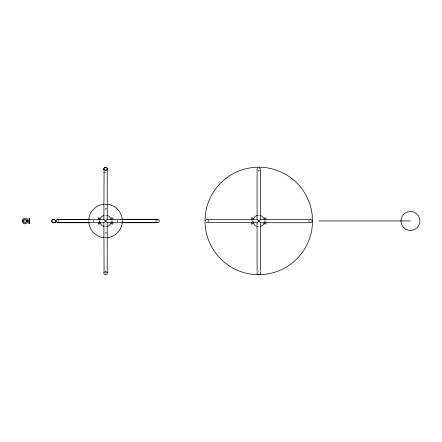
<?xml version="1.0" encoding="UTF-8"?>
<svg xmlns="http://www.w3.org/2000/svg" width="442" height="442" viewBox="0 0 442 442"><rect width="100%" height="100%" fill="white"/><g stroke="black" fill="none" stroke-linecap="round" stroke-linejoin="round"><path stroke-width="0.33" stroke-dasharray="2.21 1.66" d="M122.346 220.436L122.346 221.553M88.765 220.436L88.77 221.553M122.351 221.298L122.351 220.602M88.759 220.602L88.759 221.298M55.151 220.37L55.211 221.558A1.768 1.768 0 0 0 55.184 220.447M309.262 220.425L309.632 222.232M55.068 221.691L55.068 220.403M156.043 220.403L156.043 221.691M207.889 222.232L208.265 220.425M259.951 170.17L258.145 170.546M106.202 170.557L104.914 170.557M104.914 271.532L106.202 271.532M104.958 237.741L106.616 237.719M104.958 204.165L106.616 204.187M55.294 221.044L58.239 220.95M105.207 204.16L105.903 204.16M105.207 237.746L105.903 237.746M104.969 169.214L106.03 169.214M104.914 172.529L106.66 172.529M104.969 208.856L106.655 208.856M104.903 209.033L106.677 209.033M104.903 232.873L106.677 232.873M104.969 233.044L106.655 233.044M104.969 272.018L106.03 272.018M104.969 272.692L106.03 272.692M58.245 221.127L58.256 221.547L58.222 220.436L58.239 221.602M56.769 221.171L56.78 221.591M56.747 220.481L56.791 221.569M265.985 220.47L265.985 221.961L264.642 221.961L264.642 220.47M252.879 220.47L252.879 221.961L251.537 221.961L251.537 220.47M157.297 220.481L157.297 221.541M117.649 220.481L117.649 222.138M117.478 220.464L117.478 222.072M112.782 220.47L112.782 221.961L111.434 221.961L111.434 220.47M99.677 220.47L99.677 221.961L98.334 221.961L98.334 220.47M93.638 220.464L93.638 222.072M93.439 220.481L93.439 222.138M56.383 220.481L56.383 221.541M106.047 170.612A1.68 1.68 0 0 1 104.992 170.59M55.101 220.481A1.68 1.68 0 0 1 55.123 221.536M155.987 221.536A1.68 1.68 0 0 1 156.015 220.481M104.992 271.504A1.68 1.68 0 0 1 106.047 271.476M106.069 170.7A1.768 1.768 0 0 1 104.958 170.673M259.681 170.811A1.68 1.663 0 0 1 257.99 170.899M257.99 271.631A1.68 1.68 0 0 1 259.067 271.471M309.096 222.105A1.68 1.663 -90 0 1 308.842 220.425M208.679 220.425A1.68 1.663 -90 0 1 208.425 222.105M264.46 220.547A5.713 5.713 0 0 1 264.344 222.166M259.167 226.647A5.713 5.713 0 0 1 257.946 226.608M253.178 222.166A5.713 5.713 0 0 1 253.062 220.547M257.946 215.298A5.713 5.713 0 0 1 259.167 215.254M122.357 220.95A16.796 16.796 0 0 1 122.285 222.464M106.566 237.719A16.796 16.796 0 0 1 105.555 237.752M105.555 204.154A16.796 16.796 0 0 1 106.566 204.182M111.251 220.547A5.713 5.713 0 0 1 111.135 222.166M106.771 226.531A5.713 5.713 0 0 1 105.152 226.647M99.975 222.166A5.713 5.713 0 0 1 99.859 220.547M105.152 215.254A5.713 5.713 0 0 1 106.771 215.37"/><path stroke-width="0.66" d="M105.594 221.006L103.881 222.724L104.08 272.692M105.682 221.171L107.235 222.724L107.235 272.692L106.743 272.692M258.636 220.923L257.084 219.37L257.084 168.988L257.575 167.8M258.885 220.923L260.437 219.37L260.443 169.126M29.597 220.983L27.857 221.039M88.825 219.475L88.848 219.193M105.682 220.923L107.235 219.37L107.235 169.214L106.743 169.214M257.084 271.206L257.084 222.724L258.802 221.006M103.798 204.248L104.08 204.221A16.796 16.796 0 0 0 88.825 219.442M22.128 221.044L23.106 221.044M22.774 221.022L26.962 220.923M26.741 221.044L26.653 221.044A1.768 1.768 0 0 1 23.99 222.575A1.768 1.768 0 0 1 23.995 219.514A1.768 1.768 0 0 1 26.647 221.044L27.653 221.044A2.779 2.779 0 0 0 23.492 218.641A2.779 2.779 0 0 0 23.487 223.448A2.779 2.779 0 0 0 27.653 221.044M55.388 222.757L55.709 222.746L54.377 222.724M104.08 169.214L103.876 219.365L105.434 220.923M103.815 172.529L104.091 172.529M89.323 219.271L56.383 219.475M122.434 219.271L157.297 219.271L157.297 219.851M57.604 219.365L103.876 219.365M107.235 219.365L156.739 219.365M207.58 219.365L257.084 219.365M260.443 219.365L309.941 219.365M318.875 220.95L410.441 220.95M89.323 222.63L56.383 222.564M122.434 222.63L157.297 222.564M57.604 222.724L103.876 222.724M107.235 222.724L156.739 222.724M257.084 222.724L206.083 222.608M258.885 221.171L260.437 222.724L310.682 222.724M103.831 237.663L104.08 237.685A16.796 16.796 0 0 1 88.825 222.464M260.432 222.713L260.443 271.206M122.263 219.193L122.29 219.475M58.189 219.188L58.195 219.276M28.045 218.348L28.216 223.37M29.575 219.867L29.548 219.155L29.559 219.563M29.631 221.923L29.658 222.652L29.647 222.227M29.592 220.497L29.515 218.16L29.575 220.116M29.603 221.127L29.691 223.663L29.631 221.68M29.559 219.668L29.647 222.127M265.985 219.271L265.985 217.928L264.642 217.928L264.642 219.271M265.985 222.63L265.985 223.978L264.642 223.978L264.642 222.63M252.879 219.271L252.879 217.928L251.537 217.928L251.537 219.271M252.879 222.63L252.879 223.978L251.537 223.978L251.537 222.63M112.782 219.271L112.782 217.928L111.434 217.928L111.434 219.271M112.782 222.63L112.782 223.978L111.434 223.978L111.434 222.63M99.677 219.271L99.677 217.928L98.334 217.928L98.334 219.271M99.677 222.63L99.677 223.978L98.334 223.978L98.334 222.63M54.427 222.564A1.768 1.768 0 0 1 52.046 222.028A1.768 1.768 0 0 1 52.465 219.624A1.768 1.768 0 0 1 54.885 219.923M104.074 169.8A1.68 1.68 0 0 1 104.621 167.606A1.68 1.68 0 0 1 106.853 167.938A1.68 1.68 0 0 1 106.743 170.192M54.233 222.564A1.68 1.68 0 0 1 52.073 221.906A1.68 1.68 0 0 1 52.515 219.696A1.68 1.68 0 0 1 54.764 219.917M156.352 219.917A1.68 1.68 0 0 1 158.595 219.696A1.68 1.68 0 0 1 159.037 221.906A1.68 1.68 0 0 1 156.877 222.564M106.743 271.896A1.68 1.68 0 0 1 106.853 274.15A1.68 1.68 0 0 1 104.621 274.482A1.68 1.68 0 0 1 104.074 272.294M104.085 169.988A1.768 1.768 0 0 1 104.505 167.584A1.768 1.768 0 0 1 106.925 167.883A1.768 1.768 0 0 1 106.743 170.319M259.222 167.816A1.68 1.663 0 0 1 260.255 168.651M260.167 272.206A1.68 1.68 0 0 1 259.819 274.427A1.68 1.68 0 0 1 257.575 274.311A1.68 1.68 0 0 1 257.459 272.068M310.085 219.392A1.68 1.663 -90 0 1 311.439 219.74M311.87 220.276A1.68 1.663 -90 0 1 311.002 222.608M206.221 219.641A1.68 1.663 -90 0 1 207.591 219.431M205.497 220.74A1.68 1.663 -90 0 1 205.74 220.127M264.239 222.564A5.713 5.713 0 0 1 259.973 226.531M257.548 226.531A5.713 5.713 0 0 1 253.283 222.564M253.283 219.343A5.713 5.713 0 0 1 257.548 215.37M259.973 215.37A5.713 5.713 0 0 1 264.239 219.343M122.285 222.464A16.796 16.796 0 0 1 107.063 237.685M107.063 204.221A16.796 16.796 0 0 1 122.285 219.442M111.036 222.564A5.713 5.713 0 0 1 107.168 226.431M103.947 226.431A5.713 5.713 0 0 1 100.074 222.564M100.074 219.343A5.713 5.713 0 0 1 103.947 215.469M107.168 215.469A5.713 5.713 0 0 1 111.036 219.343M405.657 229.116A9.459 9.459 0 0 0 419.9 221.011A9.459 9.459 0 0 0 405.762 212.729A9.459 9.459 0 0 0 405.657 229.116M228.63 265.471A53.758 53.758 0 0 0 312.378 224.785A53.758 53.758 0 0 0 235.271 172.601A53.758 53.758 0 0 0 228.63 265.471"/></g></svg>
